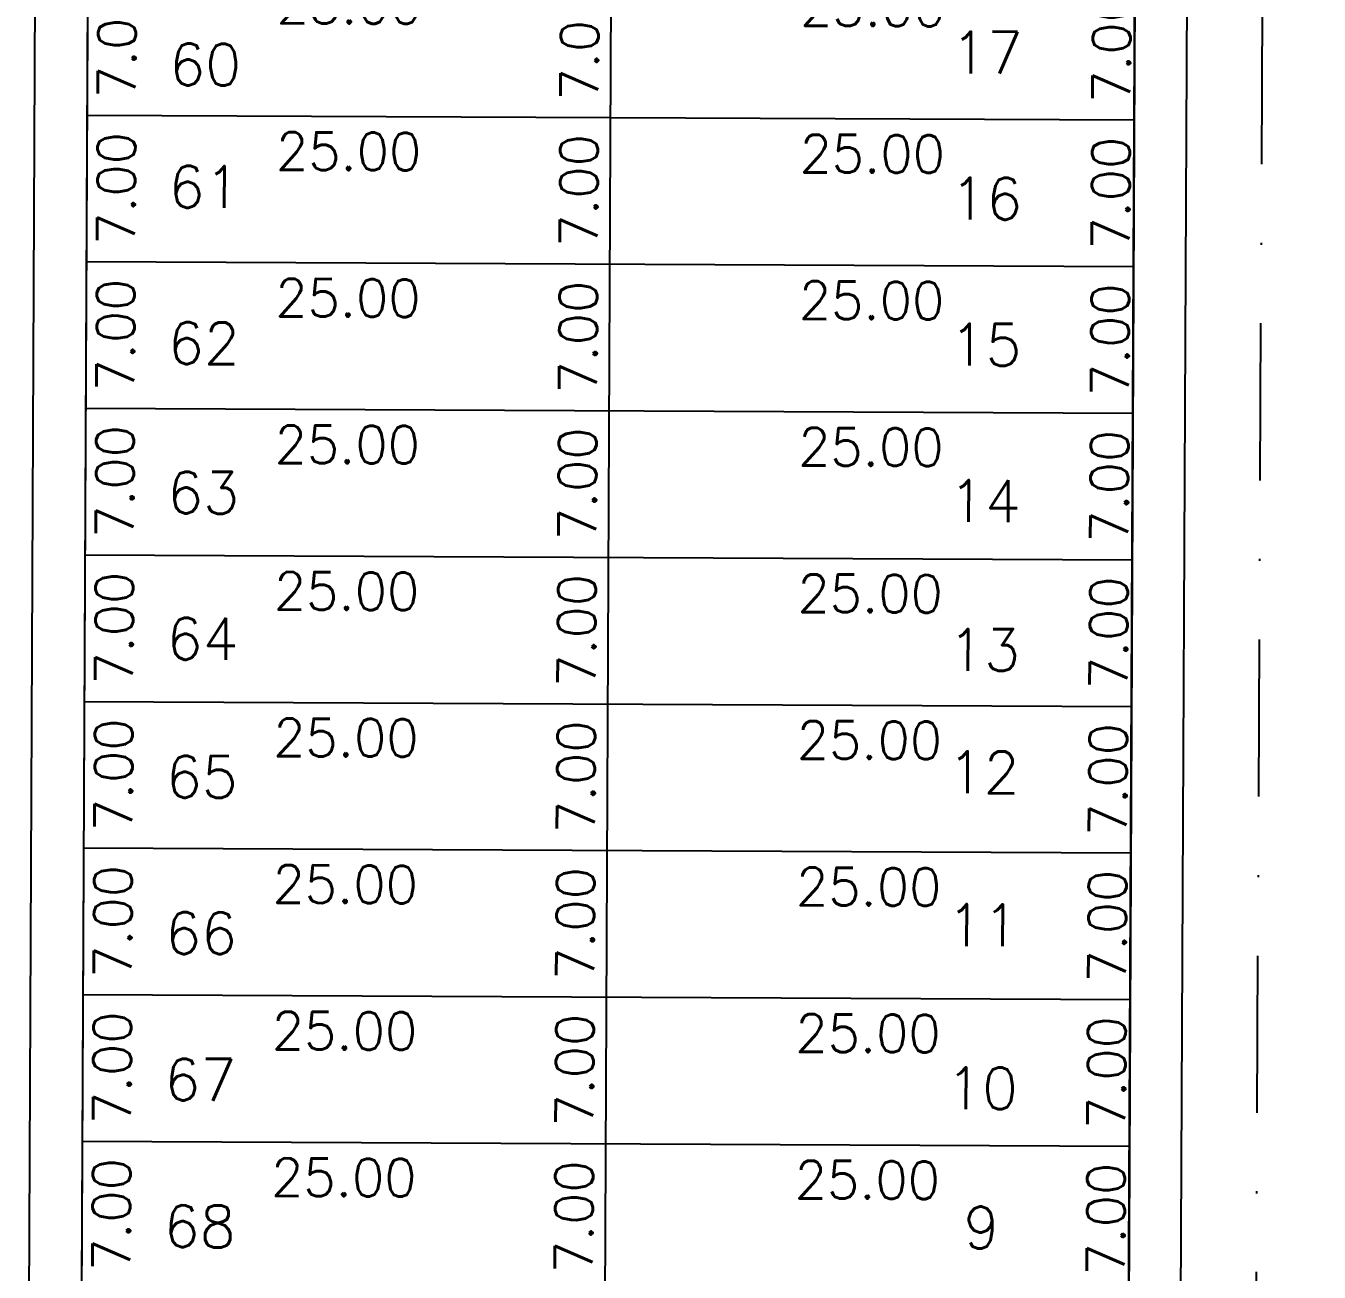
# Model space of a CAD drawing. Header units: millimetres. Extents: x -4430026 to 4783824, y 584 to 9593110.
# Drawn here: x 2925.8 to 2987.6, y 1744.9 to 1804.5 of the extents above; entities that cross this region are included whole.
import ezdxf
from ezdxf.enums import TextEntityAlignment as Align

# ---------------------------------------------------------------- set-up
doc = ezdxf.new("R2010")
doc.units = ezdxf.units.MM
doc.linetypes.add('DASHDOT', pattern=[1, 0.5, -0.25, 0, -0.25])
doc.linetypes.add('HIDDEN2', pattern=[0.1875, 0.125, -0.0625])
for name, color, linetype in [('boundary filipe', 6, 'Continuous'), ('Calçada', 1, 'Continuous'), ('Cota', 8, 'Continuous'), ('COTAS', 8, 'Continuous'), ('Lotes', 2, 'Continuous'), ('Numero de lotes', 5, 'Continuous'), ('Projeção', 8, 'HIDDEN2'), ('QUADRA', 4, 'Continuous')]:
    doc.layers.add(name, color=color, linetype=linetype)
doc.styles.add('arcad1', font='romans.shx')
doc.styles.add('ROMANS', font='romans.shx')
doc.dimstyles.new('BOLA100', dxfattribs={"dimscale": 0, "dimtxt": 1.9, "dimasz": 0.18, "dimexe": 0.18, "dimexo": 0.063, "dimgap": 0, "dimtad": 1, "dimzin": 4, "dimdsep": 46, "dimtxsty": 'ROMANS', "dimcen": 0.09, "dimse1": 1, "dimse2": 1, "dimsd1": 1, "dimsd2": 1, "dimclrt": 256, "dimaunit": 1, "dimadec": 4, "dimazin": 0, "dimtfac": 1.2, "dimtix": 1, "dimtmove": 2, "dimatfit": 3, "dimfxl": 1, "dimtvp": 2, "dimtolj": 1, "dimtzin": 4, "dimarcsym": 0})
doc.dimstyles.get("Standard").update_dxf_attribs({"dimtxt": 0.18, "dimasz": 0.18, "dimexe": 0.18, "dimexo": 0.0625, "dimgap": 0.09, "dimtad": 0, "dimtih": 1, "dimtoh": 1, "dimdec": 4, "dimzin": 0, "dimdsep": 46, "dimtxsty": 'Standard', "dimcen": 0.09, "dimadec": 0, "dimazin": 0, "dimtfac": 1, "dimtdec": 4, "dimtofl": 0, "dimtmove": 0, "dimatfit": 3, "dimfxl": 1, "dimtolj": 1, "dimtzin": 0, "dimarcsym": 0})

# ---------------------------------------------------------------- blocks, each defined once
blk = doc.blocks.new('*D13797')
at = {"layer": 'DEFPOINTS', "color": 0, "linetype": 'ByBlock'}
for p in [(2985.617, 1965.305), (2984.351, 1698.099), (2986.617, 1698.088)]:
    blk.add_point(p, dxfattribs=at)
at = {"layer": 'COTAS', "linetype": 'ByBlock', "insert": (2986.299, 1831.696), "char_height": 1.9, "attachment_point": 5, "rotation": 89.72858, "style": 'ROMANS'}
blk.add_mtext('\\A1;267.21', dxfattribs=at)
blk = doc.blocks.new('*D12372')
at = {"layer": 'DEFPOINTS', "color": 0}
for p in [(2929.894, 1751.193), (2933.514, 1751.176), (2929.861, 1744.193)]:
    blk.add_point(p, dxfattribs=at)
at = {"layer": 'Cota', "color": 41, "insert": (2929.898, 1747.693), "char_height": 1.8, "attachment_point": 5, "rotation": 89.72858, "style": 'ROMANS'}
blk.add_mtext('\\A1;7.00', dxfattribs=at)
blk = doc.blocks.new('*D12373')
at = {"layer": 'DEFPOINTS', "color": 0}
for p in [(2929.927, 1758.193), (2933.547, 1758.175), (2929.894, 1751.193)]:
    blk.add_point(p, dxfattribs=at)
at = {"layer": 'Cota', "color": 41, "insert": (2929.931, 1754.693), "char_height": 1.8, "attachment_point": 5, "rotation": 89.72858, "style": 'ROMANS'}
blk.add_mtext('\\A1;7.00', dxfattribs=at)
blk = doc.blocks.new('*D12374')
at = {"layer": 'DEFPOINTS', "color": 0}
for p in [(2929.961, 1765.193), (2933.581, 1765.175), (2929.927, 1758.193)]:
    blk.add_point(p, dxfattribs=at)
at = {"layer": 'Cota', "color": 41, "insert": (2929.964, 1761.692), "char_height": 1.8, "attachment_point": 5, "rotation": 89.72858, "style": 'ROMANS'}
blk.add_mtext('\\A1;7.00', dxfattribs=at)
blk = doc.blocks.new('*D12375')
at = {"layer": 'DEFPOINTS', "color": 0}
for p in [(2929.994, 1772.192), (2933.614, 1772.175), (2929.961, 1765.193)]:
    blk.add_point(p, dxfattribs=at)
at = {"layer": 'Cota', "color": 41, "insert": (2929.997, 1768.692), "char_height": 1.8, "attachment_point": 5, "rotation": 89.72858, "style": 'ROMANS'}
blk.add_mtext('\\A1;7.00', dxfattribs=at)
blk = doc.blocks.new('*D12376')
at = {"layer": 'DEFPOINTS', "color": 0}
for p in [(2930.027, 1779.192), (2933.647, 1779.175), (2929.994, 1772.192)]:
    blk.add_point(p, dxfattribs=at)
at = {"layer": 'Cota', "color": 41, "insert": (2930.03, 1775.692), "char_height": 1.8, "attachment_point": 5, "rotation": 89.72858, "style": 'ROMANS'}
blk.add_mtext('\\A1;7.00', dxfattribs=at)
blk = doc.blocks.new('*D12377')
at = {"layer": 'DEFPOINTS', "color": 0}
for p in [(2930.06, 1786.192), (2933.68, 1786.175), (2930.027, 1779.192)]:
    blk.add_point(p, dxfattribs=at)
at = {"layer": 'Cota', "color": 41, "insert": (2930.064, 1782.692), "char_height": 1.8, "attachment_point": 5, "rotation": 89.72858, "style": 'ROMANS'}
blk.add_mtext('\\A1;7.00', dxfattribs=at)
blk = doc.blocks.new('*D12378')
at = {"layer": 'DEFPOINTS', "color": 0}
for p in [(2930.093, 1793.192), (2933.713, 1793.175), (2930.06, 1786.192)]:
    blk.add_point(p, dxfattribs=at)
at = {"layer": 'Cota', "color": 41, "insert": (2930.097, 1789.692), "char_height": 1.8, "attachment_point": 5, "rotation": 89.72858, "style": 'ROMANS'}
blk.add_mtext('\\A1;7.00', dxfattribs=at)
blk = doc.blocks.new('*D12379')
at = {"layer": 'DEFPOINTS', "color": 0}
for p in [(2930.126, 1800.192), (2933.746, 1800.175), (2930.093, 1793.192)]:
    blk.add_point(p, dxfattribs=at)
at = {"layer": 'Cota', "color": 41, "insert": (2930.13, 1796.692), "char_height": 1.8, "attachment_point": 5, "rotation": 89.72858, "style": 'ROMANS'}
blk.add_mtext('\\A1;7.00', dxfattribs=at)
blk = doc.blocks.new('*D12380')
at = {"layer": 'DEFPOINTS', "color": 0}
for p in [(2930.16, 1807.192), (2933.78, 1807.175), (2930.126, 1800.192)]:
    blk.add_point(p, dxfattribs=at)
at = {"layer": 'Cota', "color": 41, "insert": (2930.163, 1803.692), "char_height": 1.8, "attachment_point": 5, "rotation": 89.72858, "style": 'ROMANS'}
blk.add_mtext('\\A1;7.00', dxfattribs=at)
blk = doc.blocks.new('*D12490')
at = {"layer": 'DEFPOINTS', "color": 0}
for p in [(2951.248, 1807.092), (2951.214, 1800.092), (2955.833, 1800.07)]:
    blk.add_point(p, dxfattribs=at)
at = {"layer": 'Cota', "color": 41, "insert": (2952.25, 1803.587), "char_height": 1.8, "attachment_point": 5, "rotation": 89.72858, "style": 'ROMANS'}
blk.add_mtext('\\A1;7.00', dxfattribs=at)
blk = doc.blocks.new('*D12491')
at = {"layer": 'DEFPOINTS', "color": 0}
for p in [(2976.977, 1806.97), (2976.944, 1799.97), (2981.234, 1799.95)]:
    blk.add_point(p, dxfattribs=at)
at = {"layer": 'Cota', "color": 41, "insert": (2977.65, 1803.467), "char_height": 1.8, "attachment_point": 5, "rotation": 89.72858, "style": 'ROMANS'}
blk.add_mtext('\\A1;7.00', dxfattribs=at)
blk = doc.blocks.new('*D12492')
at = {"layer": 'DEFPOINTS', "color": 0}
for p in [(2928.767, 1807.199), (2953.767, 1807.08), (2953.742, 1801.806)]:
    blk.add_point(p, dxfattribs=at)
at = {"layer": 'Cota', "color": 41, "insert": (2941.259, 1805.465), "char_height": 1.8, "attachment_point": 5, "rotation": 359.72858, "style": 'ROMANS'}
blk.add_mtext('\\A1;25.00', dxfattribs=at)
blk = doc.blocks.new('*D12493')
at = {"layer": 'DEFPOINTS', "color": 0}
for p in [(2953.756, 1804.799), (2978.756, 1804.68), (2978.742, 1801.687)]:
    blk.add_point(p, dxfattribs=at)
at = {"layer": 'Cota', "color": 41, "insert": (2966.259, 1805.346), "char_height": 1.8, "attachment_point": 5, "rotation": 359.72858, "style": 'ROMANS'}
blk.add_mtext('\\A1;25.00', dxfattribs=at)
blk = doc.blocks.new('*D12494')
at = {"layer": 'DEFPOINTS', "color": 0}
for p in [(2951.214, 1800.092), (2951.181, 1793.092), (2955.8, 1793.07)]:
    blk.add_point(p, dxfattribs=at)
at = {"layer": 'Cota', "color": 41, "insert": (2952.216, 1796.587), "char_height": 1.8, "attachment_point": 5, "rotation": 89.72858, "style": 'ROMANS'}
blk.add_mtext('\\A1;7.00', dxfattribs=at)
blk = doc.blocks.new('*D12495')
at = {"layer": 'DEFPOINTS', "color": 0}
for p in [(2976.944, 1799.97), (2976.911, 1792.97), (2981.201, 1792.95)]:
    blk.add_point(p, dxfattribs=at)
at = {"layer": 'Cota', "color": 41, "insert": (2977.617, 1796.467), "char_height": 1.8, "attachment_point": 5, "rotation": 89.72858, "style": 'ROMANS'}
blk.add_mtext('\\A1;7.00', dxfattribs=at)
blk = doc.blocks.new('*D12496')
at = {"layer": 'DEFPOINTS', "color": 0}
for p in [(2928.734, 1800.199), (2953.734, 1800.08), (2953.709, 1794.806)]:
    blk.add_point(p, dxfattribs=at)
at = {"layer": 'Cota', "color": 41, "insert": (2941.226, 1798.465), "char_height": 1.8, "attachment_point": 5, "rotation": 359.72858, "style": 'ROMANS'}
blk.add_mtext('\\A1;25.00', dxfattribs=at)
blk = doc.blocks.new('*D12497')
at = {"layer": 'DEFPOINTS', "color": 0}
for p in [(2953.723, 1797.799), (2978.723, 1797.68), (2978.709, 1794.687)]:
    blk.add_point(p, dxfattribs=at)
at = {"layer": 'Cota', "color": 41, "insert": (2966.226, 1798.346), "char_height": 1.8, "attachment_point": 5, "rotation": 359.72858, "style": 'ROMANS'}
blk.add_mtext('\\A1;25.00', dxfattribs=at)
blk = doc.blocks.new('*D12498')
at = {"layer": 'DEFPOINTS', "color": 0}
for p in [(2951.181, 1793.092), (2951.148, 1786.092), (2955.767, 1786.071)]:
    blk.add_point(p, dxfattribs=at)
at = {"layer": 'Cota', "color": 41, "insert": (2952.183, 1789.588), "char_height": 1.8, "attachment_point": 5, "rotation": 89.72858, "style": 'ROMANS'}
blk.add_mtext('\\A1;7.00', dxfattribs=at)
blk = doc.blocks.new('*D12499')
at = {"layer": 'DEFPOINTS', "color": 0}
for p in [(2976.911, 1792.97), (2976.878, 1785.971), (2981.167, 1785.95)]:
    blk.add_point(p, dxfattribs=at)
at = {"layer": 'Cota', "color": 41, "insert": (2977.584, 1789.467), "char_height": 1.8, "attachment_point": 5, "rotation": 89.72858, "style": 'ROMANS'}
blk.add_mtext('\\A1;7.00', dxfattribs=at)
blk = doc.blocks.new('*D12500')
at = {"layer": 'DEFPOINTS', "color": 0}
for p in [(2928.701, 1793.199), (2953.701, 1793.08), (2953.676, 1787.806)]:
    blk.add_point(p, dxfattribs=at)
at = {"layer": 'Cota', "color": 41, "insert": (2941.193, 1791.465), "char_height": 1.8, "attachment_point": 5, "rotation": 359.72858, "style": 'ROMANS'}
blk.add_mtext('\\A1;25.00', dxfattribs=at)
blk = doc.blocks.new('*D12501')
at = {"layer": 'DEFPOINTS', "color": 0}
for p in [(2953.69, 1790.799), (2978.69, 1790.68), (2978.676, 1787.687)]:
    blk.add_point(p, dxfattribs=at)
at = {"layer": 'Cota', "color": 41, "insert": (2966.193, 1791.346), "char_height": 1.8, "attachment_point": 5, "rotation": 359.72858, "style": 'ROMANS'}
blk.add_mtext('\\A1;25.00', dxfattribs=at)
blk = doc.blocks.new('*D12502')
at = {"layer": 'DEFPOINTS', "color": 0}
for p in [(2951.148, 1786.092), (2951.115, 1779.092), (2955.734, 1779.071)]:
    blk.add_point(p, dxfattribs=at)
at = {"layer": 'Cota', "color": 41, "insert": (2952.15, 1782.588), "char_height": 1.8, "attachment_point": 5, "rotation": 89.72858, "style": 'ROMANS'}
blk.add_mtext('\\A1;7.00', dxfattribs=at)
blk = doc.blocks.new('*D12503')
at = {"layer": 'DEFPOINTS', "color": 0}
for p in [(2976.878, 1785.971), (2976.845, 1778.971), (2981.134, 1778.95)]:
    blk.add_point(p, dxfattribs=at)
at = {"layer": 'Cota', "color": 41, "insert": (2977.551, 1782.467), "char_height": 1.8, "attachment_point": 5, "rotation": 89.72858, "style": 'ROMANS'}
blk.add_mtext('\\A1;7.00', dxfattribs=at)
blk = doc.blocks.new('*D12504')
at = {"layer": 'DEFPOINTS', "color": 0}
for p in [(2928.668, 1786.199), (2953.668, 1786.08), (2953.643, 1780.806)]:
    blk.add_point(p, dxfattribs=at)
at = {"layer": 'Cota', "color": 41, "insert": (2941.16, 1784.465), "char_height": 1.8, "attachment_point": 5, "rotation": 359.72858, "style": 'ROMANS'}
blk.add_mtext('\\A1;25.00', dxfattribs=at)
blk = doc.blocks.new('*D12505')
at = {"layer": 'DEFPOINTS', "color": 0}
for p in [(2953.657, 1783.799), (2978.657, 1783.681), (2978.642, 1780.687)]:
    blk.add_point(p, dxfattribs=at)
at = {"layer": 'Cota', "color": 41, "insert": (2966.16, 1784.346), "char_height": 1.8, "attachment_point": 5, "rotation": 359.72858, "style": 'ROMANS'}
blk.add_mtext('\\A1;25.00', dxfattribs=at)
blk = doc.blocks.new('*D12506')
at = {"layer": 'DEFPOINTS', "color": 0}
for p in [(2951.115, 1779.092), (2951.082, 1772.093), (2955.7, 1772.071)]:
    blk.add_point(p, dxfattribs=at)
at = {"layer": 'Cota', "color": 41, "insert": (2952.117, 1775.588), "char_height": 1.8, "attachment_point": 5, "rotation": 89.72858, "style": 'ROMANS'}
blk.add_mtext('\\A1;7.00', dxfattribs=at)
blk = doc.blocks.new('*D12507')
at = {"layer": 'DEFPOINTS', "color": 0}
for p in [(2976.845, 1778.971), (2976.811, 1771.971), (2981.101, 1771.95)]:
    blk.add_point(p, dxfattribs=at)
at = {"layer": 'Cota', "color": 41, "insert": (2977.518, 1775.467), "char_height": 1.8, "attachment_point": 5, "rotation": 89.72858, "style": 'ROMANS'}
blk.add_mtext('\\A1;7.00', dxfattribs=at)
blk = doc.blocks.new('*D12508')
at = {"layer": 'DEFPOINTS', "color": 0}
for p in [(2928.635, 1779.199), (2953.635, 1779.081), (2953.61, 1773.806)]:
    blk.add_point(p, dxfattribs=at)
at = {"layer": 'Cota', "color": 41, "insert": (2941.127, 1777.465), "char_height": 1.8, "attachment_point": 5, "rotation": 359.72858, "style": 'ROMANS'}
blk.add_mtext('\\A1;25.00', dxfattribs=at)
blk = doc.blocks.new('*D12509')
at = {"layer": 'DEFPOINTS', "color": 0}
for p in [(2953.624, 1776.799), (2978.623, 1776.681), (2978.609, 1773.687)]:
    blk.add_point(p, dxfattribs=at)
at = {"layer": 'Cota', "color": 41, "insert": (2966.126, 1777.347), "char_height": 1.8, "attachment_point": 5, "rotation": 359.72858, "style": 'ROMANS'}
blk.add_mtext('\\A1;25.00', dxfattribs=at)
blk = doc.blocks.new('*D12510')
at = {"layer": 'DEFPOINTS', "color": 0}
for p in [(2951.082, 1772.093), (2951.049, 1765.093), (2955.667, 1765.071)]:
    blk.add_point(p, dxfattribs=at)
at = {"layer": 'Cota', "color": 41, "insert": (2952.084, 1768.588), "char_height": 1.8, "attachment_point": 5, "rotation": 89.72858, "style": 'ROMANS'}
blk.add_mtext('\\A1;7.00', dxfattribs=at)
blk = doc.blocks.new('*D12511')
at = {"layer": 'DEFPOINTS', "color": 0}
for p in [(2976.811, 1771.971), (2976.778, 1764.971), (2981.068, 1764.95)]:
    blk.add_point(p, dxfattribs=at)
at = {"layer": 'Cota', "color": 41, "insert": (2977.484, 1768.467), "char_height": 1.8, "attachment_point": 5, "rotation": 89.72858, "style": 'ROMANS'}
blk.add_mtext('\\A1;7.00', dxfattribs=at)
blk = doc.blocks.new('*D12512')
at = {"layer": 'DEFPOINTS', "color": 0}
for p in [(2928.602, 1772.199), (2953.601, 1772.081), (2953.576, 1766.806)]:
    blk.add_point(p, dxfattribs=at)
at = {"layer": 'Cota', "color": 41, "insert": (2941.094, 1770.465), "char_height": 1.8, "attachment_point": 5, "rotation": 359.72858, "style": 'ROMANS'}
blk.add_mtext('\\A1;25.00', dxfattribs=at)
blk = doc.blocks.new('*D12513')
at = {"layer": 'DEFPOINTS', "color": 0}
for p in [(2953.591, 1769.799), (2978.59, 1769.681), (2978.576, 1766.687)]:
    blk.add_point(p, dxfattribs=at)
at = {"layer": 'Cota', "color": 41, "insert": (2966.093, 1770.347), "char_height": 1.8, "attachment_point": 5, "rotation": 359.72858, "style": 'ROMANS'}
blk.add_mtext('\\A1;25.00', dxfattribs=at)
blk = doc.blocks.new('*D12514')
at = {"layer": 'DEFPOINTS', "color": 0}
for p in [(2951.049, 1765.093), (2951.015, 1758.093), (2955.634, 1758.071)]:
    blk.add_point(p, dxfattribs=at)
at = {"layer": 'Cota', "color": 41, "insert": (2952.051, 1761.588), "char_height": 1.8, "attachment_point": 5, "rotation": 89.72858, "style": 'ROMANS'}
blk.add_mtext('\\A1;7.00', dxfattribs=at)
blk = doc.blocks.new('*D12515')
at = {"layer": 'DEFPOINTS', "color": 0}
for p in [(2976.778, 1764.971), (2976.745, 1757.971), (2981.035, 1757.95)]:
    blk.add_point(p, dxfattribs=at)
at = {"layer": 'Cota', "color": 41, "insert": (2977.451, 1761.468), "char_height": 1.8, "attachment_point": 5, "rotation": 89.72858, "style": 'ROMANS'}
blk.add_mtext('\\A1;7.00', dxfattribs=at)
blk = doc.blocks.new('*D12516')
at = {"layer": 'DEFPOINTS', "color": 0}
for p in [(2928.568, 1765.199), (2953.568, 1765.081), (2953.543, 1759.806)]:
    blk.add_point(p, dxfattribs=at)
at = {"layer": 'Cota', "color": 41, "insert": (2941.06, 1763.465), "char_height": 1.8, "attachment_point": 5, "rotation": 359.72858, "style": 'ROMANS'}
blk.add_mtext('\\A1;25.00', dxfattribs=at)
blk = doc.blocks.new('*D12517')
at = {"layer": 'DEFPOINTS', "color": 0}
for p in [(2953.557, 1762.799), (2978.557, 1762.681), (2978.543, 1759.688)]:
    blk.add_point(p, dxfattribs=at)
at = {"layer": 'Cota', "color": 41, "insert": (2966.06, 1763.347), "char_height": 1.8, "attachment_point": 5, "rotation": 359.72858, "style": 'ROMANS'}
blk.add_mtext('\\A1;25.00', dxfattribs=at)
blk = doc.blocks.new('*D12518')
at = {"layer": 'DEFPOINTS', "color": 0}
for p in [(2951.015, 1758.093), (2950.982, 1751.093), (2955.601, 1751.071)]:
    blk.add_point(p, dxfattribs=at)
at = {"layer": 'Cota', "color": 41, "insert": (2952.018, 1754.588), "char_height": 1.8, "attachment_point": 5, "rotation": 89.72858, "style": 'ROMANS'}
blk.add_mtext('\\A1;7.00', dxfattribs=at)
blk = doc.blocks.new('*D12519')
at = {"layer": 'DEFPOINTS', "color": 0}
for p in [(2976.745, 1757.971), (2976.712, 1750.971), (2981.002, 1750.951)]:
    blk.add_point(p, dxfattribs=at)
at = {"layer": 'Cota', "color": 41, "insert": (2977.418, 1754.468), "char_height": 1.8, "attachment_point": 5, "rotation": 89.72858, "style": 'ROMANS'}
blk.add_mtext('\\A1;7.00', dxfattribs=at)
blk = doc.blocks.new('*D12520')
at = {"layer": 'DEFPOINTS', "color": 0}
for p in [(2928.535, 1758.199), (2953.535, 1758.081), (2953.51, 1752.806)]:
    blk.add_point(p, dxfattribs=at)
at = {"layer": 'Cota', "color": 41, "insert": (2941.027, 1756.465), "char_height": 1.8, "attachment_point": 5, "rotation": 359.72858, "style": 'ROMANS'}
blk.add_mtext('\\A1;25.00', dxfattribs=at)
blk = doc.blocks.new('*D12521')
at = {"layer": 'DEFPOINTS', "color": 0}
for p in [(2953.524, 1755.799), (2978.524, 1755.681), (2978.51, 1752.688)]:
    blk.add_point(p, dxfattribs=at)
at = {"layer": 'Cota', "color": 41, "insert": (2966.027, 1756.347), "char_height": 1.8, "attachment_point": 5, "rotation": 359.72858, "style": 'ROMANS'}
blk.add_mtext('\\A1;25.00', dxfattribs=at)
blk = doc.blocks.new('*D12522')
at = {"layer": 'DEFPOINTS', "color": 0}
for p in [(2950.982, 1751.093), (2950.949, 1744.093), (2955.568, 1744.071)]:
    blk.add_point(p, dxfattribs=at)
at = {"layer": 'Cota', "color": 41, "insert": (2951.984, 1747.588), "char_height": 1.8, "attachment_point": 5, "rotation": 89.72858, "style": 'ROMANS'}
blk.add_mtext('\\A1;7.00', dxfattribs=at)
blk = doc.blocks.new('*D12523')
at = {"layer": 'DEFPOINTS', "color": 0}
for p in [(2976.712, 1750.971), (2976.679, 1743.971), (2980.968, 1743.951)]:
    blk.add_point(p, dxfattribs=at)
at = {"layer": 'Cota', "color": 41, "insert": (2977.385, 1747.468), "char_height": 1.8, "attachment_point": 5, "rotation": 89.72858, "style": 'ROMANS'}
blk.add_mtext('\\A1;7.00', dxfattribs=at)
blk = doc.blocks.new('*D12524')
at = {"layer": 'DEFPOINTS', "color": 0}
for p in [(2928.502, 1751.199), (2953.502, 1751.081), (2953.477, 1745.806)]:
    blk.add_point(p, dxfattribs=at)
at = {"layer": 'Cota', "color": 41, "insert": (2940.994, 1749.465), "char_height": 1.8, "attachment_point": 5, "rotation": 359.72858, "style": 'ROMANS'}
blk.add_mtext('\\A1;25.00', dxfattribs=at)
blk = doc.blocks.new('*D12525')
at = {"layer": 'DEFPOINTS', "color": 0}
for p in [(2953.491, 1748.799), (2978.491, 1748.681), (2978.477, 1745.688)]:
    blk.add_point(p, dxfattribs=at)
at = {"layer": 'Cota', "color": 41, "insert": (2965.994, 1749.347), "char_height": 1.8, "attachment_point": 5, "rotation": 359.72858, "style": 'ROMANS'}
blk.add_mtext('\\A1;25.00', dxfattribs=at)

msp = doc.modelspace()

# ---------------------------------------------------------------- linework, layer by layer
at = {"layer": 'boundary filipe', "linetype": 'ByBlock'}
msp.add_line((2929.483, 1958.197, 2.439), (2928.303, 1709.098, 2.439), dxfattribs=at)
at = {"layer": 'boundary filipe', "elevation": 2.439}
msp.add_lwpolyline([(2979.488, 1959.094), (2929.483, 1958.197), (2928.295, 1707.548), (2978.335, 1708.433), (2979.488, 1959.094)], dxfattribs=at)
at = {"layer": 'Calçada'}
for p, q in [((2980.816, 1711.843, 2.439), (2981.971, 1955.502, 2.439)), ((2925.812, 1711.139, 2.439), (2926.967, 1954.787, 2.439))]:
    msp.add_line(p, q, dxfattribs=at)
at = {"layer": 'Lotes'}
for p, q in [((2953.298, 1707.99, 2.439), (2954.485, 1958.646, 2.439)), ((2928.734, 1800.199, 2.439), (2978.734, 1799.962, 2.439)), ((2928.701, 1793.199, 2.439), (2978.701, 1792.962, 2.439)), ((2928.668, 1786.199, 2.439), (2978.667, 1785.962, 2.439)), ((2928.635, 1779.199, 2.439), (2978.634, 1778.962, 2.439)), ((2928.602, 1772.199, 2.439), (2978.601, 1771.962, 2.439)), ((2928.568, 1765.199, 2.439), (2978.568, 1764.962, 2.439)), ((2928.535, 1758.199, 2.439), (2978.535, 1757.962, 2.439)), ((2928.502, 1751.199, 2.439), (2978.502, 1750.962, 2.439))]:
    msp.add_line(p, q, dxfattribs=at)
at = {"layer": 'Projeção', "linetype": 'DASHDOT', "ltscale": 15}
msp.add_line((2983.465, 1510.956, 2.439), (2985.617, 1965.305, 2.439), dxfattribs=at)
at = {"layer": 'QUADRA', "linetype": 'ByBlock', "elevation": 2.439}
msp.add_lwpolyline([(2928.295, 1707.548), (2978.3, 1708.433), (2979.488, 1959.094), (2929.483, 1958.197), (2928.295, 1707.548)], close=True, dxfattribs=at)

# ---------------------------------------------------------------- texts
at = {"layer": 'Numero de lotes', "style": 'arcad1'}
for s, p in [('17', (2971.706, 1803.183, 2.439)), ('60', (2934.377, 1802.607, 2.439)), ('61', (2934.349, 1796.766, 2.439)), ('16', (2971.673, 1796.206, 2.439)), ('62', (2934.314, 1789.302, 2.439)), ('15', (2971.64, 1789.229, 2.439)), ('63', (2934.28, 1782.163, 2.439)), ('14', (2971.604, 1781.765, 2.439)), ('64', (2934.247, 1775.186, 2.439)), ('13', (2971.571, 1774.655, 2.439)), ('65', (2934.216, 1768.594, 2.439)), ('12', (2971.543, 1768.814, 2.439)), ('11', (2971.508, 1761.512, 2.439)), ('66', (2934.18, 1761.13, 2.439)), ('67', (2934.147, 1754.13, 2.439)), ('10', (2971.471, 1753.724, 2.439)), ('68', (2934.114, 1747.13, 2.439)), ('9', (2971.44, 1747.071, 2.439))]:
    msp.add_text(s, height=2, rotation=359.72858, dxfattribs=at).set_placement(p, align=Align.MIDDLE_CENTER)

# ---------------------------------------------------------------- dimensions: what is measured, and where the dimension line sits
at = {"layer": 'Cota'}
for p1, p2, distance, picture, middle in [((2928.767, 1807.199, 2.439), (2953.767, 1807.08, 2.439), -5.275, '*D12492', (2941.259, 1805.465, 2.439)), ((2951.248, 1807.092, 2.439), (2951.214, 1800.092, 2.439), 4.619, '*D12490', (2952.25, 1803.587, 2.439)), ((2976.977, 1806.97, 2.439), (2976.944, 1799.97, 2.439), 4.29, '*D12491', (2977.65, 1803.467, 2.439)), ((2953.756, 1804.799, 2.439), (2978.756, 1804.68, 2.439), -2.993, '*D12493', (2966.259, 1805.346, 2.439)), ((2928.734, 1800.199, 2.439), (2953.734, 1800.08, 2.439), -5.275, '*D12496', (2941.226, 1798.465, 2.439)), ((2951.214, 1800.092, 2.439), (2951.181, 1793.092, 2.439), 4.619, '*D12494', (2952.216, 1796.587, 2.439)), ((2953.723, 1797.799, 2.439), (2978.723, 1797.68, 2.439), -2.993, '*D12497', (2966.226, 1798.346, 2.439)), ((2976.944, 1799.97, 2.439), (2976.911, 1792.97, 2.439), 4.29, '*D12495', (2977.617, 1796.467, 2.439)), ((2928.701, 1793.199, 2.439), (2953.701, 1793.08, 2.439), -5.275, '*D12500', (2941.193, 1791.465, 2.439)), ((2951.181, 1793.092, 2.439), (2951.148, 1786.092, 2.439), 4.619, '*D12498', (2952.183, 1789.588, 2.439)), ((2976.911, 1792.97, 2.439), (2976.878, 1785.971, 2.439), 4.29, '*D12499', (2977.584, 1789.467, 2.439)), ((2953.69, 1790.799, 2.439), (2978.69, 1790.68, 2.439), -2.993, '*D12501', (2966.193, 1791.346, 2.439)), ((2928.668, 1786.199, 2.439), (2953.668, 1786.08, 2.439), -5.275, '*D12504', (2941.16, 1784.465, 2.439)), ((2951.148, 1786.092, 2.439), (2951.115, 1779.092, 2.439), 4.619, '*D12502', (2952.15, 1782.588, 2.439)), ((2976.878, 1785.971, 2.439), (2976.845, 1778.971, 2.439), 4.29, '*D12503', (2977.551, 1782.467, 2.439)), ((2953.657, 1783.799, 2.439), (2978.657, 1783.681, 2.439), -2.993, '*D12505', (2966.16, 1784.346, 2.439)), ((2928.635, 1779.199, 2.439), (2953.635, 1779.081, 2.439), -5.275, '*D12508', (2941.127, 1777.465, 2.439)), ((2951.115, 1779.092, 2.439), (2951.082, 1772.093, 2.439), 4.619, '*D12506', (2952.117, 1775.588, 2.439)), ((2953.624, 1776.799, 2.439), (2978.623, 1776.681, 2.439), -2.993, '*D12509', (2966.126, 1777.347, 2.439)), ((2976.845, 1778.971, 2.439), (2976.811, 1771.971, 2.439), 4.29, '*D12507', (2977.518, 1775.467, 2.439)), ((2928.602, 1772.199, 2.439), (2953.601, 1772.081, 2.439), -5.275, '*D12512', (2941.094, 1770.465, 2.439)), ((2951.082, 1772.093, 2.439), (2951.049, 1765.093, 2.439), 4.619, '*D12510', (2952.084, 1768.588, 2.439)), ((2976.811, 1771.971, 2.439), (2976.778, 1764.971, 2.439), 4.29, '*D12511', (2977.484, 1768.467, 2.439)), ((2953.591, 1769.799, 2.439), (2978.59, 1769.681, 2.439), -2.993, '*D12513', (2966.093, 1770.347, 2.439)), ((2928.568, 1765.199, 2.439), (2953.568, 1765.081, 2.439), -5.275, '*D12516', (2941.06, 1763.465, 2.439)), ((2951.049, 1765.093, 2.439), (2951.015, 1758.093, 2.439), 4.619, '*D12514', (2952.051, 1761.588, 2.439)), ((2976.778, 1764.971, 2.439), (2976.745, 1757.971, 2.439), 4.29, '*D12515', (2977.451, 1761.468, 2.439)), ((2953.557, 1762.799, 2.439), (2978.557, 1762.681, 2.439), -2.993, '*D12517', (2966.06, 1763.347, 2.439)), ((2928.535, 1758.199, 2.439), (2953.535, 1758.081, 2.439), -5.275, '*D12520', (2941.027, 1756.465, 2.439)), ((2951.015, 1758.093, 2.439), (2950.982, 1751.093, 2.439), 4.619, '*D12518', (2952.018, 1754.588, 2.439)), ((2953.524, 1755.799, 2.439), (2978.524, 1755.681, 2.439), -2.993, '*D12521', (2966.027, 1756.347, 2.439)), ((2976.745, 1757.971, 2.439), (2976.712, 1750.971, 2.439), 4.29, '*D12519', (2977.418, 1754.468, 2.439)), ((2928.502, 1751.199, 2.439), (2953.502, 1751.081, 2.439), -5.275, '*D12524', (2940.994, 1749.465, 2.439)), ((2950.982, 1751.093, 2.439), (2950.949, 1744.093, 2.439), 4.619, '*D12522', (2951.984, 1747.588, 2.439)), ((2976.712, 1750.971, 2.439), (2976.679, 1743.971, 2.439), 4.29, '*D12523', (2977.385, 1747.468, 2.439)), ((2953.491, 1748.799, 2.439), (2978.491, 1748.681, 2.439), -2.993, '*D12525', (2965.994, 1749.347, 2.439))]:
    dim = msp.add_aligned_dim(p1=p1, p2=p2, distance=distance, dimstyle='Standard', override={"dimtxt": 1.8, "dimexo": 0.063, "dimgap": 0, "dimtih": 0, "dimtoh": 0, "dimdec": 2, "dimzin": 4, "dimtxsty": 'ROMANS', "dimse1": 1, "dimse2": 1, "dimsd1": 1, "dimsd2": 1, "dimclrt": 41, "dimtfac": 1.2, "dimtdec": 2, "dimtix": 1, "dimtofl": 1, "dimtmove": 2, "dimfxl": 0.18, "dimfxlon": 1, "dimtvp": 2, "dimtzin": 4}, dxfattribs=at)
    dim.commit()
    dim.dimension.update_dxf_attribs({"geometry": picture, "text_midpoint": middle})
for base, p1, p2, picture, middle in [((2933.78, 1807.175, 2.439), (2930.126, 1800.192, 2.439), (2930.16, 1807.192, 2.439), '*D12380', (2930.163, 1803.692, 2.439)), ((2933.746, 1800.175, 2.439), (2930.093, 1793.192, 2.439), (2930.126, 1800.192, 2.439), '*D12379', (2930.13, 1796.692, 2.439)), ((2933.713, 1793.175, 2.439), (2930.06, 1786.192, 2.439), (2930.093, 1793.192, 2.439), '*D12378', (2930.097, 1789.692, 2.439)), ((2933.68, 1786.175, 2.439), (2930.027, 1779.192, 2.439), (2930.06, 1786.192, 2.439), '*D12377', (2930.064, 1782.692, 2.439)), ((2933.647, 1779.175, 2.439), (2929.994, 1772.192, 2.439), (2930.027, 1779.192, 2.439), '*D12376', (2930.03, 1775.692, 2.439)), ((2933.614, 1772.175, 2.439), (2929.961, 1765.193, 2.439), (2929.994, 1772.192, 2.439), '*D12375', (2929.997, 1768.692, 2.439)), ((2933.581, 1765.175, 2.439), (2929.927, 1758.193, 2.439), (2929.961, 1765.193, 2.439), '*D12374', (2929.964, 1761.692, 2.439)), ((2933.547, 1758.175, 2.439), (2929.894, 1751.193, 2.439), (2929.927, 1758.193, 2.439), '*D12373', (2929.931, 1754.693, 2.439)), ((2933.514, 1751.176, 2.439), (2929.861, 1744.193, 2.439), (2929.894, 1751.193, 2.439), '*D12372', (2929.898, 1747.693, 2.439))]:
    dim = msp.add_linear_dim(base=base, p1=p1, p2=p2, angle=269.72858, dimstyle='Standard', override={"dimtxt": 1.8, "dimexo": 0.063, "dimgap": 0, "dimtih": 0, "dimtoh": 0, "dimdec": 2, "dimzin": 4, "dimtxsty": 'ROMANS', "dimse1": 1, "dimse2": 1, "dimsd1": 1, "dimsd2": 1, "dimclrt": 41, "dimtfac": 1.2, "dimtdec": 2, "dimtix": 1, "dimtofl": 1, "dimtmove": 2, "dimfxl": 0.18, "dimfxlon": 1, "dimtvp": 2, "dimtzin": 4}, dxfattribs=at)
    dim.commit()
    dim.dimension.update_dxf_attribs({"geometry": picture, "text_midpoint": middle})
at = {"layer": 'COTAS', "linetype": 'ByBlock'}
dim = msp.add_aligned_dim(p1=(2985.617, 1965.305, 2.439), p2=(2984.351, 1698.099, 2.439), distance=2.265, dimstyle='BOLA100', override={"dimscale": 1, "dimfxl": 0.18}, dxfattribs=at)
dim.commit()
dim.dimension.update_dxf_attribs({"geometry": '*D13797', "text_midpoint": (2986.299, 1831.696, 2.439)})

doc.saveas('drawing.dxf')
